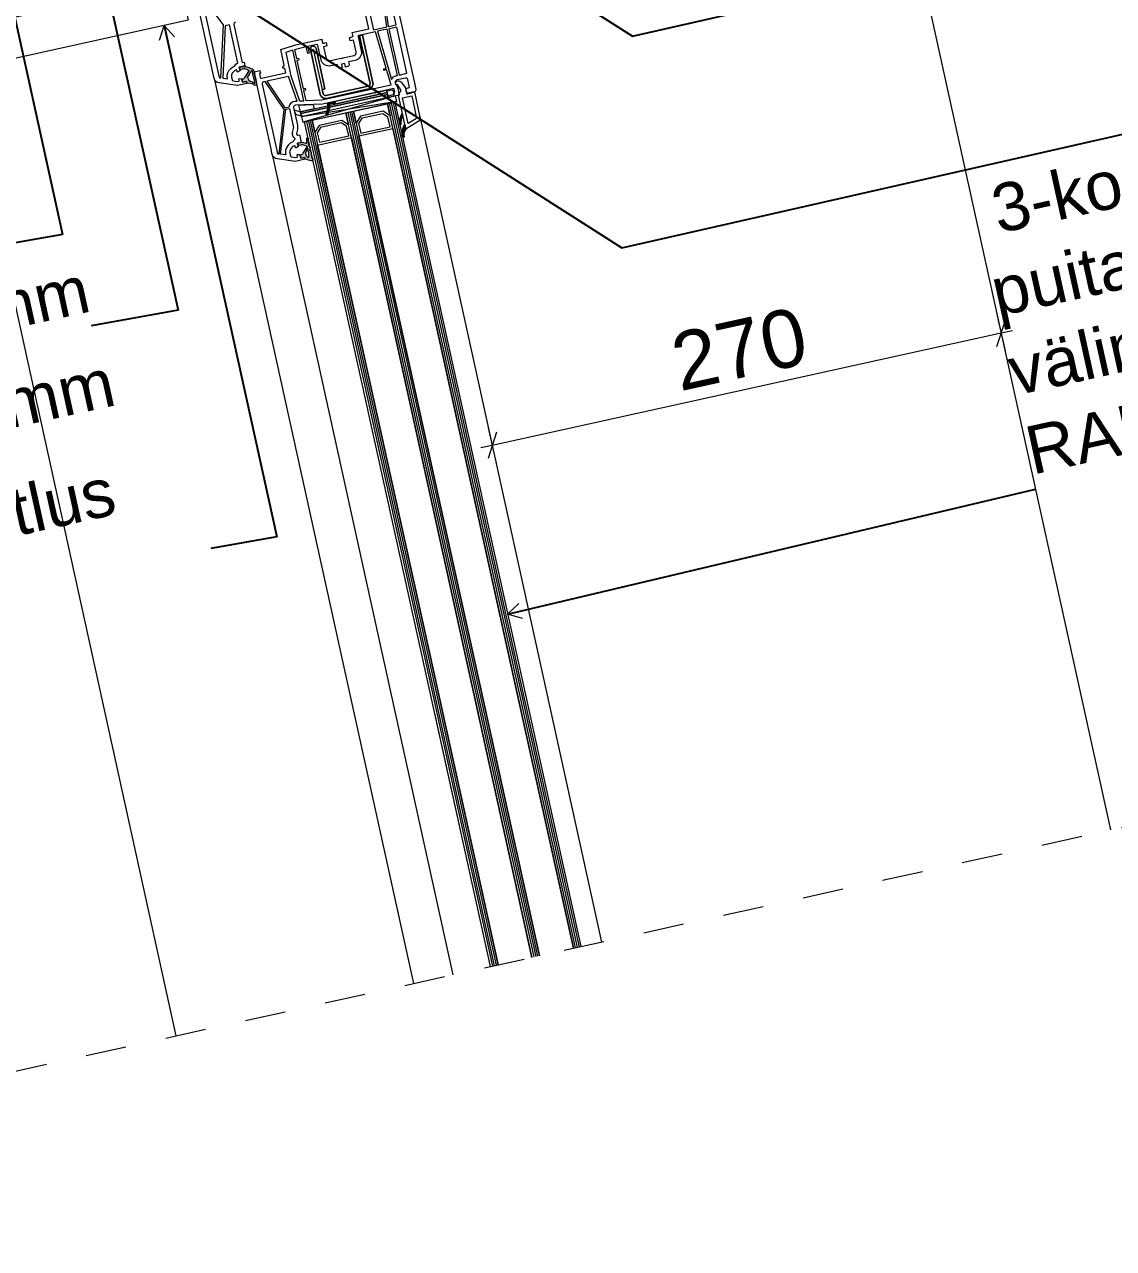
# Model space of a CAD drawing. Header units: millimetres. Extents: x 1638 to 3413, y -238 to 1458.
# Drawn here: x 2363 to 2928, y -238 to 397 of the extents above; entities that cross this region are included whole.
import ezdxf

# ---------------------------------------------------------------- set-up
doc = ezdxf.new("R2010")
doc.units = ezdxf.units.MM
doc.header["$MEASUREMENT"] = 0
doc.linetypes.add('Dashed', pattern=[42.333333, 21.166667, -21.166667])
for name, color, linetype, lineweight in [('0_Pen_No__1', 7, 'Continuous', 13), ('0_Pen_No__141', 7, 'Continuous', 20), ('2D Drafting - General_Pen_No__1', 7, 'Continuous', 13), ('2D Drafting - General_Pen_No__141', 7, 'Continuous', 20), ('2D Drafting - General_Pen_No__2', 8, 'Continuous', 15), ('Annotation - Label_Pen_No__2', 8, 'Continuous', 15), ('Dimensioning - General_Pen_No__1', 7, 'Continuous', 13), ('New_2D Drafting - General_Pen_No__1', 7, 'Continuous', 13)]:
    doc.layers.add(name, color=color, linetype=linetype, lineweight=lineweight)
doc.layers.add('Dimensioning - General', color=7, linetype='Continuous')
doc.styles.add('GENERATED_STYLE_1', font='')
doc.styles.get('GENERATED_STYLE_1').set_extended_font_data('Arial')
doc.dimstyles.new('GENERATED_STYLE__1', dxfattribs={"dimtxt": 30, "dimasz": 9.5, "dimexe": 0.18, "dimexo": 0.0625, "dimgap": 0, "dimtad": 1, "dimdec": 0, "dimzin": 0, "dimdsep": 46, "dimtxsty": 'GENERATED_STYLE_1', "dimblk": 'ARROWHEAD_2', "dimblk1": 'ARROWHEAD_2', "dimblk2": 'ARROWHEAD_2', "dimcen": 0.09, "dimse1": 1, "dimse2": 1, "dimclrd": 7, "dimclre": 7, "dimclrt": 7, "dimadec": 0, "dimazin": 0, "dimtfac": 1, "dimtdec": 4, "dimtmove": 0, "dimatfit": 3, "dimfxl": 0, "dimtolj": 1, "dimtzin": 0, "dimarcsym": 0})
doc.dimstyles.new('GENERATED_STYLE__2', dxfattribs={"dimtxt": 0.18, "dimasz": 7.6, "dimexe": 0.18, "dimexo": 0.0625, "dimgap": 0, "dimtad": 0, "dimtih": 1, "dimtoh": 1, "dimdec": 4, "dimzin": 0, "dimdsep": 46, "dimcen": 0.09, "dimadec": 0, "dimazin": 0, "dimtfac": 1, "dimtdec": 4, "dimtmove": 0, "dimatfit": 3, "dimldrblk": 'ARROWHEAD_14', "dimfxl": 0, "dimtolj": 1, "dimtzin": 0, "dimarcsym": 0})

# ---------------------------------------------------------------- blocks, each defined once
blk = doc.blocks.new('*D6')
at = {"layer": 'Dimensioning - General_Pen_No__1', "color": 7, "linetype": 'Continuous', "lineweight": 13}
for p, q in [((2867.6, 230.04), (2871.96, 243.8)), ((2867.76, 246.08), (2871.79, 227.77)), ((2869.78, 236.92), (2605.62, 178.75)), ((2875.75, 238.24), (2869.78, 236.92)), ((2607.8, 185.63), (2603.44, 171.87)), ((2603.6, 187.9), (2607.63, 169.59)), ((2605.62, 178.75), (2599.65, 177.43))]:
    blk.add_line(p, q, dxfattribs=at)
at = {"layer": 'Dimensioning - General_Pen_No__1', "color": 7, "lineweight": 13, "insert": (2703.06, 206.35), "char_height": 30, "attachment_point": 7, "rotation": 12.42002, "style": 'GENERATED_STYLE_1'}
blk.add_mtext('\\A1;{\\pql;\\fArial|b0|i0|c0|p34;270}', dxfattribs=at)
blk = doc.blocks.new('ARROWHEAD_2')
at = {"color": 0, "linetype": 'Continuous', "lineweight": 0}
for p, q in [((0, 0), (-1, 0)), ((-0.378, -0.655), (0.378, 0.655))]:
    blk.add_line(p, q, dxfattribs=at)
blk = doc.blocks.new('ARROWHEAD_14')
at = {"color": 0, "linetype": 'Continuous', "lineweight": 0}
blk.add_line((0, 0), (-1, 0), dxfattribs=at)
at = {"color": 0, "linetype": 'Continuous', "lineweight": 0, "flags": 128}
blk.add_lwpolyline([(-0.9093, 0.525), (0, 0), (-0.9093, -0.525)], dxfattribs=at)

msp = doc.modelspace()

# ---------------------------------------------------------------- hatches: boundary and pattern name
at = {"layer": '0_Pen_No__1', "linetype": 'Continuous', "lineweight": 13}
h = msp.add_hatch(dxfattribs=at)
h.set_pattern_fill('ANSI31_0001', style=0, pattern_type=2)
h.set_pattern_definition([(327.42, (5435.3, 2562.4), (1737, 2718.2), [])])
h.paths.add_polyline_path([(2517.32, 363.5), (2517.81, 361.26, 0.414214), (2519.24, 360.34), (2541.31, 365.2, 0.414214), (2542.23, 366.63), (2536.78, 391.34), (2538.25, 391.66), (2543.69, 366.96, -0.414214), (2541.63, 363.74), (2519.56, 358.88, -0.414214), (2516.35, 360.93), (2511.23, 384.15, -1.014965), (2514.16, 384.8), (2518.78, 363.83)])
h = msp.add_hatch(color=7, dxfattribs=at)
h.paths.add_polyline_path([(2474.61, 373.76), (2474.33, 375.03), (2476.28, 375.46, -0.123958), (2478.7, 375.1), (2481.29, 374.03, -0.224521), (2481.74, 373.41, -0.07447), (2482.05, 372.54, 0.027107), (2482.85, 368.89, -0.034795), (2483.25, 366.7, -0.767998), (2482.23, 365.68), (2481.06, 366.35), (2478.71, 366.78), (2478.22, 366.67), (2478.01, 367.65), (2476.05, 367.22), (2475.69, 368.88), (2476.1, 368.97, 0.199483), (2477.36, 369.85), (2479.45, 373.13, 0.465639), (2479.36, 373.42), (2478.26, 373.88, 0.153915), (2476.04, 374.08)])
h.paths.add_polyline_path([(2478.66, 370.11, 0.214308), (2478.58, 369.7), (2478.58, 369.69, 0.267776), (2480.69, 367.56, -0.053392), (2482.08, 366.71, 0.7539), (2482.39, 366.87), (2482.25, 367.76), (2482.06, 368.83, -0.070985), (2481.37, 371.22, 0.149708), (2480.98, 373.15, 0.244698), (2480.85, 373.28), (2480.84, 373.28, 0.320103), (2480.73, 373.24), (2479.91, 371.93, -0.201732), (2479.78, 371.85), (2479.56, 371.81, 0.42058), (2479.48, 371.69), (2479.53, 371.47, -0.201732), (2479.49, 371.32)], flags=0)
for points in [[(2520.1, 350.45, -1), (2519.38, 350.8, 0.159258), (2520.2, 356.46), (2524.01, 357.3), (2524.07, 357.01, -0.414214), (2523.69, 356.41), (2521.56, 355.94, -0.317837), (2521.24, 356.07, 1.468861), (2520.9, 355.63, -0.325842), (2521.12, 355.35, -0.127222)], [(2558.24, 345.5, -0.370643), (2558, 345.19, -0.440359), (2557.64, 345.44, -0.177454), (2558.94, 351.17), (2559.27, 349.7, 0.154078)], [(2560.77, 342.87, 0.240777), (2559.87, 339.07, -0.420669), (2559.56, 338.59, -0.406644), (2559.09, 338.88, -0.212611), (2560.23, 345.31)]]:
    msp.add_hatch(color=7, dxfattribs=at).paths.add_polyline_path(points)
h = msp.add_hatch(color=7, dxfattribs=at)
h.paths.add_polyline_path([(2504.52, 335.6), (2506.47, 336.03, -0.123958), (2508.89, 335.67), (2509.2, 335.54, 0.443791), (2509.34, 335.6), (2509.33, 337.98, -1.744774), (2509.92, 337.62), (2510.48, 334.09), (2511.18, 333.2, -0.226314), (2511.18, 332.77, 0.239519), (2511.16, 332.44, -0.188914), (2510.66, 331.99, -0.161819), (2511.69, 330.94), (2511.69, 329.59, -0.911523), (2511.62, 328.98, 0.176565), (2512.25, 327.76, -0.767998), (2511.58, 326.48), (2510.27, 326.77), (2508.9, 327.35), (2508.41, 327.24), (2508.19, 328.22), (2506.24, 327.79), (2505.87, 329.45), (2506.29, 329.54, 0.199483), (2507.55, 330.42), (2509.63, 333.7, 0.465639), (2509.54, 333.99), (2508.44, 334.45, 0.153915), (2506.23, 334.64), (2504.8, 334.33)])
h.paths.add_polyline_path([(2508.74, 330.62, 0.220949), (2508.72, 330.46), (2508.91, 329.6, 0.277154), (2510.33, 328.1, 0.353781), (2510.43, 328.33, -0.081942), (2510.37, 329.43), (2510.39, 330.95, 0.341884), (2510.25, 331.16, -0.274833), (2510.03, 332.47), (2509.95, 332.71, 0.625633), (2509.59, 332.75)], flags=0)

# ---------------------------------------------------------------- linework, layer by layer
at = {"layer": '0_Pen_No__1', "color": 7, "linetype": 'Continuous', "lineweight": 13}
for p, q in [((2556.08, 357.19), (2506.61, 349.37)), ((2555.44, 360.12), (2507.25, 346.44)), ((2552.17, 356.33), (2566.4, 291.75)), ((2553.15, 356.55), (2567.37, 291.97)), ((2554.13, 356.76), (2568.35, 292.18)), ((2555.1, 356.98), (2555.15, 356.99)), ((2530.69, 351.6), (2544.91, 287.02)), ((2531.67, 351.82), (2545.89, 287.24)), ((2532.64, 352.03), (2546.86, 287.45)), ((2509.2, 346.87), (2523.43, 282.29)), ((2510.18, 347.09), (2524.4, 282.51)), ((2511.16, 347.3), (2525.38, 282.72)), ((2561.56, 327.68), (2561.6, 327.69)), ((2514.68, 317.36), (2514.73, 317.37)), ((2544.91, 287.02), (2598.47, 43.82)), ((2545.89, 287.24), (2599.45, 44.03)), ((2546.86, 287.45), (2600.42, 44.25)), ((2566.4, 291.75), (2619.96, 48.55)), ((2567.37, 291.97), (2620.93, 48.76)), ((2568.35, 292.18), (2621.91, 48.98)), ((2523.43, 282.29), (2576.99, 39.08)), ((2524.4, 282.51), (2577.96, 39.3)), ((2525.38, 282.72), (2578.94, 39.51)), ((2619.96, 48.55), (2648.72, -82.05)), ((2620.93, 48.76), (2649.69, -81.84)), ((2621.91, 48.98), (2650.67, -81.62)), ((2576.99, 39.08), (2605.75, -91.52)), ((2577.96, 39.3), (2606.72, -91.3)), ((2578.94, 39.51), (2607.7, -91.09)), ((2598.47, 43.82), (2627.23, -86.78)), ((2599.45, 44.03), (2628.21, -86.57)), ((2600.42, 44.25), (2629.19, -86.35))]:
    msp.add_line(p, q, dxfattribs=at)
at = {"layer": '0_Pen_No__1', "color": 7, "linetype": 'Dashed', "lineweight": 13}
msp.add_lwpolyline([(3111.47, 1457.66), (1638.09, 1133.18), (1940.09, -238.11), (3413.47, 86.37)], close=True, dxfattribs=at)
at = {"layer": '0_Pen_No__1', "color": 7, "linetype": 'Continuous', "lineweight": 13}
for points in [[(2551.7, 396.16), (2555.8, 397.07), (2552.14, 413.67, 0.414214), (2550.59, 414.66), (2549.13, 414.34)], [(2466.1, 397.08), (2456.19, 410.46), (2455.02, 410.2), (2463.92, 369.77, 0.315299), (2464.17, 369.54), (2464.81, 369.45)], [(2469.3, 396.96), (2467.07, 396.47), (2465.8, 369.32), (2468.29, 368.99), (2468.16, 369.58, -0.127797), (2468.24, 371.69, -0.034652), (2468.54, 372.49, -0.192424), (2471.88, 375.66, -0.22538), (2473.66, 377.14)], [(2553.36, 368.71, -0.22739), (2555.89, 370.67), (2556.46, 370.8), (2551.17, 394.82), (2546, 393.68)], [(2553.12, 365.96), (2550.82, 373.77), (2549.45, 373.34), (2549.28, 374.13), (2550.6, 374.54), (2545.02, 393.46), (2536.43, 391.57, 0.414214), (2536.05, 390.98), (2537.68, 383.55, -0.414214), (2534.48, 378.55), (2531.06, 377.8), (2531.34, 376.53, -0.414214), (2530.58, 375.34), (2529.51, 375.1), (2529.08, 377.05), (2527.32, 376.66), (2527.75, 374.71), (2526.68, 374.48, -0.414214), (2525.48, 375.24), (2525.2, 376.51), (2521.79, 375.75, -0.414214), (2516.78, 378.95), (2515.15, 386.37, 0.414214), (2514.55, 386.75), (2509.86, 385.72), (2510.62, 382.3), (2509.83, 382.13), (2509.08, 385.55), (2504.28, 384.49), (2503.05, 384.13), (2504.06, 379.53), (2505.04, 379.74), (2505.25, 378.77), (2504.27, 378.55), (2507.5, 363.9), (2508.48, 364.12), (2508.69, 363.14), (2507.72, 362.93), (2508.87, 357.7), (2517.18, 358.05)], [(2482.85, 368.89, -0.034795), (2483.25, 366.7, -0.767998), (2482.23, 365.68), (2481.06, 366.35), (2478.71, 366.78), (2478.22, 366.67), (2478.01, 367.65), (2476.05, 367.22), (2475.69, 368.88), (2476.1, 368.97, 0.199483), (2477.36, 369.85), (2479.45, 373.13, 0.465639), (2479.36, 373.42), (2478.26, 373.88, 0.153915), (2476.04, 374.08), (2474.61, 373.76), (2474.33, 375.03), (2476.28, 375.46, -0.123958), (2478.7, 375.1), (2480.14, 374.5), (2481.29, 374.03, -0.224521), (2481.74, 373.41, -0.07447), (2482.05, 372.54, 0.027107)], [(2481.37, 371.22, 0.149708), (2480.98, 373.15, 0.244698), (2480.85, 373.28), (2480.84, 373.28, 0.320103), (2480.73, 373.24), (2479.91, 371.93, -0.201732), (2479.78, 371.85), (2479.56, 371.81, 0.42058), (2479.48, 371.69), (2479.53, 371.47, -0.201732), (2479.49, 371.32), (2478.66, 370.11, 0.214308), (2478.58, 369.7), (2478.58, 369.69, 0.267776), (2480.69, 367.56, -0.053392), (2482.08, 366.71, 0.7539), (2482.39, 366.87), (2482.25, 367.76), (2482.06, 368.83, -0.070985)], [(2504.3, 357.5), (2499.96, 370.23), (2488.6, 367.73), (2498.02, 353.93), (2500.28, 354.43, -0.387144), (2503.34, 357.46)], [(2497.66, 353.03), (2487.76, 367.54), (2486.97, 367.37, 0.414214), (2486.21, 366.18), (2494.11, 330.34, 0.315299), (2494.36, 330.11), (2494.99, 330.02)], [(2551.09, 361.83), (2523.26, 355.7, 0.413915), (2524.33, 357.37), (2550.79, 363.2)], [(2554.95, 362.07), (2554.52, 361.97), (2554.61, 361.55), (2554.03, 360.63), (2551.48, 360.07), (2550.9, 362.71), (2553.44, 363.27), (2554.88, 362.35, -0.400469)], [(2520.1, 350.45, -1), (2519.38, 350.8, 0.159258), (2520.2, 356.46), (2524.01, 357.3), (2524.07, 357.01, -0.414214), (2523.69, 356.41), (2521.56, 355.94, -0.317837), (2521.24, 356.07, 1.468861), (2520.9, 355.63, -0.325842), (2521.12, 355.35, -0.127222)], [(2566.36, 348.62, -0.317987), (2566.28, 348.41), (2561.98, 345.74), (2559.05, 359.08), (2563.83, 360.13)], [(2502.35, 344.5, -0.113888), (2502.34, 343.24), (2501.85, 341.2, 0.315392), (2503.09, 338.05, -0.545396), (2503.08, 337.38, 0.144684), (2502.06, 336.23, 0.2286), (2498.43, 332.26, 0.127797), (2498.35, 330.15), (2498.48, 329.56), (2495.79, 329.92), (2498.49, 353.22), (2500.34, 353.62)], [(2558.24, 345.5, -0.370643), (2558, 345.19, -0.440359), (2557.64, 345.44, -0.177454), (2558.94, 351.17), (2559.27, 349.7, 0.154078)], [(2560.77, 342.87, 0.240777), (2559.87, 339.07, -0.420669), (2559.56, 338.59, -0.406644), (2559.09, 338.88, -0.212611), (2560.23, 345.31)], [(2511.69, 329.59, -0.911523), (2511.62, 328.98, 0.176563), (2512.25, 327.76, -0.767998), (2511.58, 326.48), (2510.27, 326.77), (2508.9, 327.35), (2508.41, 327.24), (2508.19, 328.22), (2506.24, 327.79), (2505.87, 329.45), (2506.29, 329.54, 0.199483), (2507.55, 330.42), (2509.63, 333.7, 0.465639), (2509.54, 333.99), (2508.44, 334.45, 0.153915), (2506.23, 334.64), (2504.8, 334.33), (2504.52, 335.6), (2506.47, 336.03, -0.123958), (2508.89, 335.67), (2509.2, 335.54, 0.443791), (2509.34, 335.6), (2509.33, 337.98, -1.744774), (2509.92, 337.62), (2510.48, 334.09), (2511.18, 333.2, -0.226314), (2511.18, 332.77, 0.239519), (2511.16, 332.44, -0.188914), (2510.66, 331.99, -0.161819), (2511.69, 330.94)], [(2510.33, 328.1, 0.353781), (2510.43, 328.33, -0.081942), (2510.37, 329.43), (2510.39, 330.95, 0.341884), (2510.25, 331.16, -0.274833), (2510.03, 332.47), (2509.95, 332.71, 0.625633), (2509.59, 332.75), (2508.74, 330.62, 0.220949), (2508.72, 330.46), (2508.91, 329.6, 0.277154)]]:
    msp.add_lwpolyline(points, format="xyb", close=True, dxfattribs=at)
for points in [[(2543.98, 394.46), (2550.92, 395.99), (2549.4, 406.72), (2541.66, 405.01)], [(2557.25, 370.97), (2561.35, 371.87), (2556.06, 395.9), (2551.95, 394.99)], [(2507.85, 357.65), (2502.09, 383.84), (2498.44, 382.75), (2501.12, 370.55), (2505.55, 357.56)], [(2551.31, 360.86), (2506.26, 350.93), (2506.05, 351.91), (2551.09, 361.83)], [(2551.59, 359.59), (2551.1, 359.48), (2551.16, 359.19), (2507.09, 349.48), (2507.03, 349.77), (2506.54, 349.67), (2506.26, 350.93), (2551.31, 360.86)], [(2552.57, 349.87), (2549, 352.15), (2537.28, 349.57), (2534.99, 346), (2533.62, 352.25), (2551.2, 356.12)], [(2506.54, 349.67), (2503.74, 350.55), (2502.74, 352.96), (2506.05, 351.91)], [(2513.17, 353.48), (2506.05, 351.91), (2505.29, 355.34), (2512.7, 355.66)], [(2531.09, 345.14), (2527.51, 347.42), (2515.79, 344.84), (2513.51, 341.27), (2512.13, 347.52), (2529.71, 351.39)], [(2536.46, 339.36), (2554.04, 343.23), (2552.57, 349.87), (2549, 352.15), (2537.28, 349.57), (2534.99, 346)], [(2552.61, 344.14), (2551.51, 349.13), (2548.77, 350.87), (2538.02, 348.51), (2536.27, 345.77), (2537.37, 340.79)], [(2514.97, 334.63), (2532.55, 338.5), (2531.09, 345.14), (2527.51, 347.42), (2515.79, 344.84), (2513.51, 341.27)], [(2531.12, 339.41), (2530.02, 344.39), (2527.29, 346.14), (2516.54, 343.78), (2514.79, 341.04), (2515.89, 336.06)]]:
    msp.add_lwpolyline(points, close=True, dxfattribs=at)
at = {"layer": '0_Pen_No__1', "color": 7, "linetype": 'Continuous', "lineweight": 13, "flags": 128}
for points in [[(2517.32, 363.5), (2517.81, 361.26, 0.414214), (2519.24, 360.34), (2541.31, 365.2, 0.414214), (2542.23, 366.63), (2536.78, 391.34), (2538.25, 391.66), (2543.69, 366.96, -0.414214), (2541.63, 363.74), (2519.56, 358.88, -0.414214), (2516.35, 360.93), (2511.23, 384.15, -1.014965), (2514.16, 384.8), (2518.78, 363.83)], [(2474.61, 373.76), (2474.33, 375.03), (2476.28, 375.46, -0.123958), (2478.7, 375.1), (2481.29, 374.03, -0.224521), (2481.74, 373.41, -0.07447), (2482.05, 372.54, 0.027107), (2482.85, 368.89, -0.034795), (2483.25, 366.7, -0.767998), (2482.23, 365.68), (2481.06, 366.35), (2478.71, 366.78), (2478.22, 366.67), (2478.01, 367.65), (2476.05, 367.22), (2475.69, 368.88), (2476.1, 368.97, 0.199483), (2477.36, 369.85), (2479.45, 373.13, 0.465639), (2479.36, 373.42), (2478.26, 373.88, 0.153915), (2476.04, 374.08)], [(2478.66, 370.11, 0.214308), (2478.58, 369.7), (2478.58, 369.69, 0.267776), (2480.69, 367.56, -0.053392), (2482.08, 366.71, 0.7539), (2482.39, 366.87), (2482.25, 367.76), (2482.06, 368.83, -0.070985), (2481.37, 371.22, 0.149708), (2480.98, 373.15, 0.244698), (2480.85, 373.28), (2480.84, 373.28, 0.320103), (2480.73, 373.24), (2479.91, 371.93, -0.201732), (2479.78, 371.85), (2479.56, 371.81, 0.42058), (2479.48, 371.69), (2479.53, 371.47, -0.201732), (2479.49, 371.32)], [(2520.1, 350.45, -1), (2519.38, 350.8, 0.159258), (2520.2, 356.46), (2524.01, 357.3), (2524.07, 357.01, -0.414214), (2523.69, 356.41), (2521.56, 355.94, -0.317837), (2521.24, 356.07, 1.468861), (2520.9, 355.63, -0.325842), (2521.12, 355.35, -0.127222)], [(2558.24, 345.5, -0.370643), (2558, 345.19, -0.440359), (2557.64, 345.44, -0.177454), (2558.94, 351.17), (2559.27, 349.7, 0.154078)], [(2560.77, 342.87, 0.240777), (2559.87, 339.07, -0.420669), (2559.56, 338.59, -0.406644), (2559.09, 338.88, -0.212611), (2560.23, 345.31)], [(2504.52, 335.6), (2506.47, 336.03, -0.123958), (2508.89, 335.67), (2509.2, 335.54, 0.443791), (2509.34, 335.6), (2509.33, 337.98, -1.744774), (2509.92, 337.62), (2510.48, 334.09), (2511.18, 333.2, -0.226314), (2511.18, 332.77, 0.239519), (2511.16, 332.44, -0.188914), (2510.66, 331.99, -0.161819), (2511.69, 330.94), (2511.69, 329.59, -0.911523), (2511.62, 328.98, 0.176565), (2512.25, 327.76, -0.767998), (2511.58, 326.48), (2510.27, 326.77), (2508.9, 327.35), (2508.41, 327.24), (2508.19, 328.22), (2506.24, 327.79), (2505.87, 329.45), (2506.29, 329.54, 0.199483), (2507.55, 330.42), (2509.63, 333.7, 0.465639), (2509.54, 333.99), (2508.44, 334.45, 0.153915), (2506.23, 334.64), (2504.8, 334.33)], [(2508.74, 330.62, 0.220949), (2508.72, 330.46), (2508.91, 329.6, 0.277154), (2510.33, 328.1, 0.353781), (2510.43, 328.33, -0.081942), (2510.37, 329.43), (2510.39, 330.95, 0.341884), (2510.25, 331.16, -0.274833), (2510.03, 332.47), (2509.95, 332.71, 0.625633), (2509.59, 332.75)]]:
    msp.add_lwpolyline(points, format="xyb", close=True, dxfattribs=at)
at = {"layer": '0_Pen_No__1', "color": 7, "linetype": 'Continuous', "lineweight": 13}
msp.add_lwpolyline([(2512.7, 384.48), (2517.32, 363.5), (2518.78, 363.83), (2514.16, 384.8, 1.014965), (2511.23, 384.15), (2516.35, 360.93, 0.414214), (2519.56, 358.88), (2541.63, 363.74, 0.414214), (2543.69, 366.96), (2538.25, 391.66), (2536.78, 391.34), (2542.23, 366.63, -0.414214), (2541.31, 365.2), (2519.24, 360.34, -0.414214), (2517.81, 361.26), (2517.32, 363.5)], format="xyb", dxfattribs=at)
for points in [[(2565.42, 291.54), (2551.2, 356.12), (2555.1, 356.98), (2569.33, 292.4)], [(2543.93, 286.81), (2529.71, 351.39), (2533.62, 352.25), (2547.84, 287.67)], [(2522.45, 282.08), (2508.23, 346.66), (2512.13, 347.52), (2526.36, 282.94)], [(2547.84, 287.67), (2536.46, 339.36), (2554.04, 343.23), (2565.42, 291.54)], [(2526.36, 282.94), (2514.97, 334.63), (2532.55, 338.5), (2543.93, 286.81)], [(2569.33, 292.4), (2622.89, 49.19)], [(2543.93, 286.81), (2597.49, 43.6)], [(2597.49, 43.6), (2543.93, 286.81)], [(2547.84, 287.67), (2601.4, 44.46)], [(2601.4, 44.46), (2547.84, 287.67)], [(2565.42, 291.54), (2618.98, 48.33)], [(2618.98, 48.33), (2565.42, 291.54)], [(2604.58, -90.88), (2522.45, 282.08)], [(2579.92, 39.73), (2526.36, 282.94)], [(2526.36, 282.94), (2579.92, 39.73)], [(2618.98, 48.33), (2647.74, -82.27)], [(2647.74, -82.27), (2618.98, 48.33)], [(2622.89, 49.19), (2651.65, -81.41)], [(2604.77, -91.73), (2576.01, 38.87)], [(2608.68, -90.87), (2579.92, 39.73)], [(2579.92, 39.73), (2608.68, -90.87)], [(2597.49, 43.6), (2626.26, -87)], [(2626.26, -87), (2597.49, 43.6)], [(2601.4, 44.46), (2630.16, -86.14)], [(2630.16, -86.14), (2601.4, 44.46)]]:
    msp.add_lwpolyline(points, dxfattribs=at)
at = {"layer": '0_Pen_No__141', "color": 7, "linetype": 'Continuous', "lineweight": 20}
for points in [[(2472.44, 398.36, 0.466308), (2471.51, 397.15), (2475.85, 377.41), (2476.83, 377.63), (2477.26, 375.68), (2474.33, 375.03), (2474.71, 373.32, -0.339454), (2474.61, 373.1), (2473.59, 372.57, -0.493145), (2473.31, 372.71), (2473.12, 373.54, 0.449186), (2472.86, 373.68, 0.240602), (2470.35, 371.05, 0.127797), (2470.31, 370.05), (2470.69, 368.32, 0.315299), (2471.11, 367.93), (2473.3, 367.64), (2474.12, 367.82, 0.493145), (2474.33, 368.07), (2474.15, 368.9, -0.493145), (2474.35, 369.14), (2475.49, 369.09, -0.339454), (2475.67, 368.93), (2476.05, 367.22), (2478.01, 367.65), (2478.22, 366.67), (2473.34, 365.6), (2463.82, 366.86, -0.315299), (2461.28, 369.19), (2447.22, 433.06, -0.429634)], [(2554.78, 414.25), (2565.21, 366.89), (2565.96, 363.47, -0.414214), (2565.2, 362.28), (2561.78, 361.52, -0.414214), (2561.19, 361.9), (2560.71, 364.05), (2562.67, 364.48), (2561.74, 368.68, 0.414214), (2560.55, 369.44), (2556.35, 368.52, 0.34534), (2555.17, 367.09, 0.172154), (2555.41, 366.32), (2555.74, 365.9, -0.109518), (2556.64, 363.93), (2557.28, 361.04), (2557.39, 360.55), (2554.95, 360.02), (2554.52, 361.97), (2555, 362.08), (2554.57, 364.03), (2517.46, 355.86), (2503.44, 355.27, 0.466308), (2502.5, 354.05), (2504.5, 344.97, -0.113888), (2504.48, 342.72), (2503.99, 340.68, 0.113888), (2503.98, 340.35, 0.414214), (2504.88, 339.78), (2505.61, 339.94), (2506.47, 336.03), (2504.52, 335.6), (2504.9, 333.89, -0.339454), (2504.79, 333.67), (2503.78, 333.14, -0.493145), (2503.49, 333.28), (2503.31, 334.11, 0.449186), (2503.05, 334.25, 0.240602), (2500.53, 331.62, 0.127797), (2500.5, 330.62), (2500.88, 328.89, 0.315299), (2501.3, 328.5), (2503.48, 328.21), (2504.31, 328.39, 0.493145), (2504.52, 328.64), (2504.33, 329.47, -0.493145), (2504.54, 329.71), (2505.67, 329.66, -0.339454), (2505.86, 329.5), (2506.24, 327.79), (2508.19, 328.22), (2508.41, 327.24), (2503.52, 326.17), (2494, 327.43, -0.315299), (2491.47, 329.76), (2490.68, 333.35), (2482.89, 368.72), (2482.24, 371.65, -0.414214), (2483, 372.84), (2484.96, 373.27), (2485.28, 371.81), (2484.79, 371.7), (2485.22, 369.75, 0.414214), (2485.82, 369.37), (2498.51, 372.16), (2497.98, 374.61), (2497.1, 374.41), (2496.95, 375.1), (2497.65, 376.07), (2495.85, 384.27), (2503.73, 386.62), (2507.56, 387.47), (2516.47, 389.43), (2517.11, 389.57), (2517.58, 387.42), (2519.43, 387.83), (2519.82, 386.07), (2518.06, 385.69), (2519.42, 379.53, 0.414214), (2521.21, 378.39), (2527.05, 379.68), (2527.62, 379.5), (2528.06, 379.9), (2533.9, 381.19, 0.414214), (2535.04, 382.97), (2533.69, 389.13), (2531.93, 388.74), (2531.54, 390.5), (2533.4, 390.91), (2532.93, 393.05), (2533.56, 393.19), (2541.62, 394.97), (2538.87, 407.43, -0.339454)]]:
    msp.add_lwpolyline(points, format="xyb", dxfattribs=at)
msp.add_lwpolyline([(2568.12, 349.01, -0.317987), (2567.23, 346.88), (2560.77, 342.87), (2556.9, 360.45), (2557.39, 360.55), (2557.07, 362.02), (2557.71, 362.16, 0.520567), (2558.15, 363.22), (2556.4, 365.97, -0.888889), (2556.01, 367.73), (2556.74, 367.89, -0.315299), (2558.33, 367.23), (2560.65, 364.34), (2561.37, 361.07), (2565.2, 362.28)], format="xyb", close=True, dxfattribs=at)
msp.add_lwpolyline([(2556.08, 357.19), (2555.44, 360.12), (2506.61, 349.37), (2507.25, 346.44)], close=True, dxfattribs=at)
at = {"layer": '2D Drafting - General_Pen_No__1', "color": 7, "linetype": 'Continuous', "lineweight": 13}
for p, q in [((2461.28, 369.19), (2564.73, -100.55)), ((2568.01, 349.51), (2662.39, -79.04)), ((2491.47, 329.76), (2585.24, -96.03))]:
    msp.add_line(p, q, dxfattribs=at)
at = {"layer": '2D Drafting - General_Pen_No__141', "color": 7, "linetype": 'Continuous', "lineweight": 20, "flags": 128}
msp.add_lwpolyline([(2331.05, 373.68), (2347.04, 398.71), (2443.28, 419.9), (2447.79, 399.39)], close=True, dxfattribs=at)
at = {"layer": '2D Drafting - General_Pen_No__2', "color": 8, "linetype": 'Continuous', "lineweight": 15}
msp.add_lwpolyline([(2331.05, 373.68), (2441.47, -127.69)], dxfattribs=at)
at = {"layer": 'New_2D Drafting - General_Pen_No__1', "color": 7, "linetype": 'Continuous', "lineweight": 13}
msp.add_line((2805.81, 527.39), (2926.55, -20.87), dxfattribs=at)

# ---------------------------------------------------------------- texts
at = {"layer": 'Annotation - Label_Pen_No__2', "color": 8, "linetype": 'Continuous', "lineweight": 15, "char_height": 25, "attachment_point": 7, "rotation": 12.41999, "style": 'GENERATED_STYLE_1'}
for s, insert, width, line_spacing_factor in [('\\A1;{\\pql;\\fArial|b0|i0|c0|p34; \\fArial|b0|i0|c0|p34;3-kordne puitalumiiniumprofiilil aken, välimine raami toon väljast RAL 7016 (Antratsiithall)}', (2887.58, 156.1), 460.7343, 1.008699), ('\\A1;{\\pql;\\fArial|b0|i0|c0|p34;Peensaetud kattelaud 21x 1\\fArial|b0|i0|c0|p34;2\\fArial|b0|i0|c0|p34;0 mm\\P\\pql;\\fArial|b0|i0|c0|p34;viimistlus vastavalt vaadetele AR-6-02 ja AR-6-03 välisviimistlus VV01}', (1902.35, 2.49), 570.5365, 0.66291)]:
    msp.add_mtext(s, dxfattribs=dict(at, insert=insert, width=width, line_spacing_factor=line_spacing_factor))
at = {"layer": 'Annotation - Label_Pen_No__2', "color": 8, "linetype": 'Continuous', "lineweight": 15, "insert": (1869.9, 124.55), "char_height": 24.44366, "attachment_point": 7, "rotation": 12.41999, "style": 'GENERATED_STYLE_1'}
msp.add_mtext('\\A1;{\\pql;\\fArial|b0|i0|c0|p34;Antiseptitud distantsliist \\fArial|b0|i0|c0|p34;75\\fArial|b0|i0|c0|p34; x 22 mm}', dxfattribs=at)

# ---------------------------------------------------------------- dimensions: what is measured, and where the dimension line sits
at = {"layer": 'Dimensioning - General', "color": 7, "linetype": 'Continuous', "lineweight": 13}
dim = msp.add_linear_dim(base=(2605.62, 178.75), p1=(2805.81, 527.39), p2=(2606.38, 175.27), angle=192.42002, dimstyle='GENERATED_STYLE__1', dxfattribs=at)
dim.commit()
dim.dimension.update_dxf_attribs({"geometry": '*D6', "text_midpoint": (2733.33, 228.38), "dimtype": 160, "text_rotation": 12.42002})

# ---------------------------------------------------------------- leaders
at = {"layer": 'Annotation - Label_Pen_No__2', "color": 8, "linetype": 'Continuous', "lineweight": 15, "annotation_type": 0, "has_hookline": 1}
for points, hookline_direction, text_width, horizontal_direction in [([(1994.74, 395.87), (1847.64, 1063.79), (2050.54, 1113.03)], 0, 883.85, (0.976598, 0.215075, 0)), ([(2054.02, 312.67), (1906.38, 983.04), (2076.91, 1023.06)], 0, 815.73, (0.976598, 0.215075, 0)), ([(2558.5, 467.8), (2678.48, 391.13), (2854.03, 431.19)], 0, 429.42, (0.976597, 0.215076, 0)), ([(2347.18, 449.24), (2382.66, 288.14), (2203.61, 256.86)], 1, 354.36, (0.976597, 0.215076, 0)), ([(2426.56, 438.66), (2672.93, 281.22), (2932.93, 340.28)], 0, 376.82, (0.976597, 0.215076, 0)), ([(2404.29, 422.58), (2442.54, 248.9), (2397.41, 240.73)], 1, 540.16, (0.976597, 0.215076, 0)), ([(2435.41, 396.67), (2493.84, 131.35), (2459.54, 125.2)], 1, 534.3, (0.976597, 0.215076, 0)), ([(2613.63, 91.21), (2887.58, 156.1)], 0, 411.52, (0.976597, 0.215076, 0))]:
    msp.add_leader(points, dimstyle='GENERATED_STYLE__2', dxfattribs=dict(at, hookline_direction=hookline_direction, text_width=text_width, horizontal_direction=horizontal_direction))

doc.saveas('drawing.dxf')
